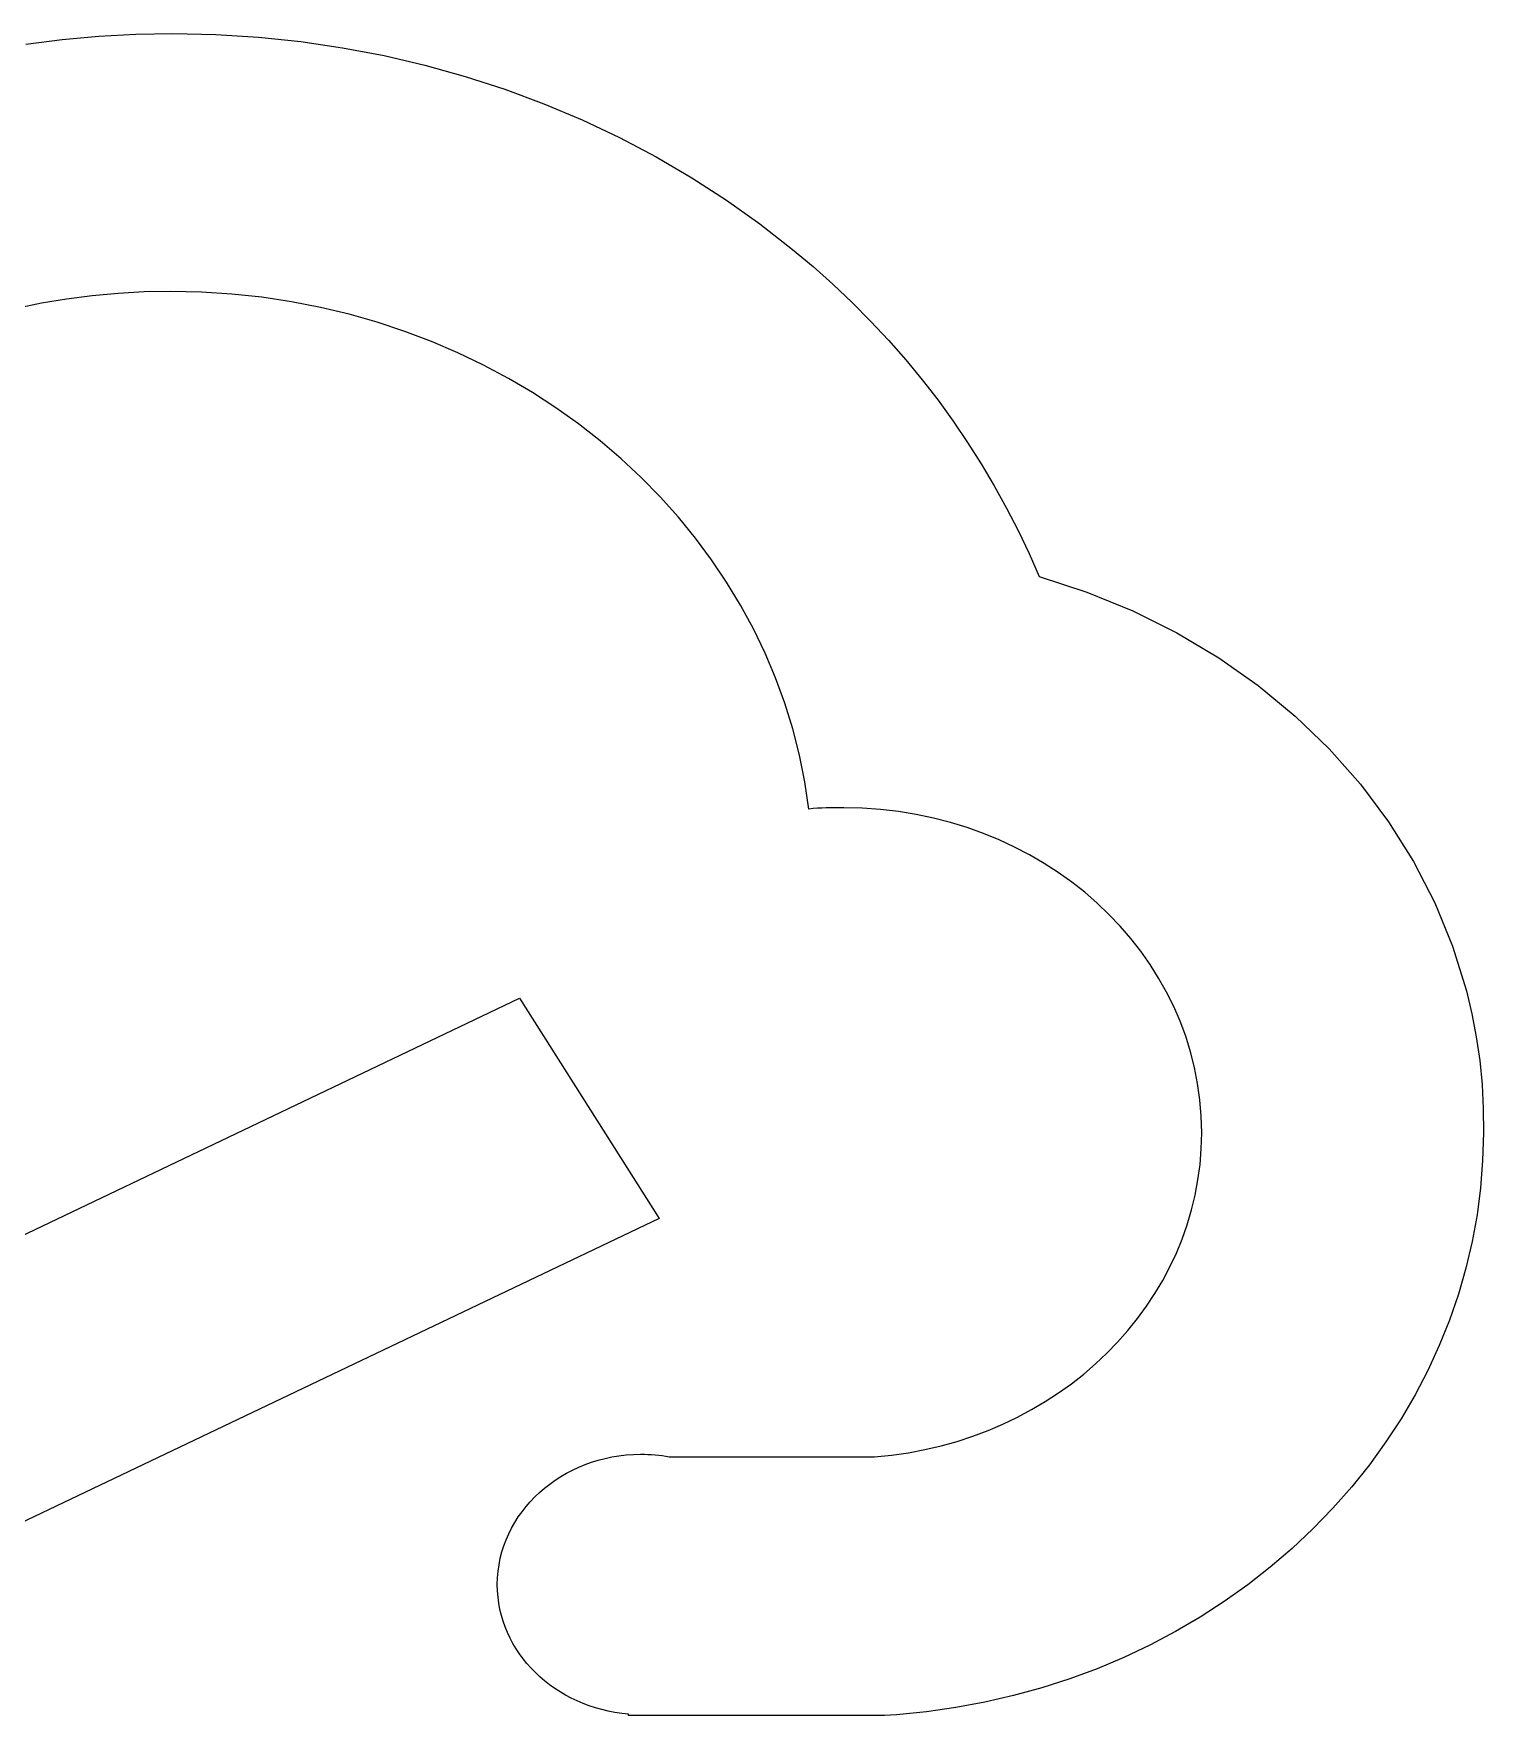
# Model space of a CAD drawing. Header units: millimetres. Extents: x 5 to 293, y -205 to -3.
# Drawn here: x 129.14 to 133.386, y -203.904 to -198.977 of the extents above; entities that cross this region are included whole.
import ezdxf

# ---------------------------------------------------------------- set-up
doc = ezdxf.new("R2010")
doc.units = ezdxf.units.MM
doc.layers.add('BLUETHIRTYONE', color=171, linetype='CONTINUOUS')
doc.layers.add('RED', color=14, linetype='CONTINUOUS')

msp = doc.modelspace()

# ---------------------------------------------------------------- linework, layer by layer
at = {"layer": 'BLUETHIRTYONE', "linetype": 'CONTINUOUS'}
for p, q in [((129.1178, -199.0076), (129.2241, -198.9943)), ((129.2241, -198.9943), (129.3314, -198.9847)), ((129.3314, -198.9847), (129.4395, -198.9789)), ((129.4395, -198.9789), (129.5483, -198.977)), ((129.5483, -198.977), (129.674, -198.9796)), ((129.674, -198.9796), (129.7988, -198.9874)), ((129.7988, -198.9874), (129.9226, -199.0003)), ((129.9226, -199.0003), (130.0452, -199.0183)), ((130.0452, -199.0183), (130.1665, -199.0414)), ((130.1665, -199.0414), (130.2862, -199.0694)), ((130.2862, -199.0694), (130.4042, -199.1022)), ((130.4042, -199.1022), (130.5204, -199.14)), ((130.5204, -199.14), (130.6346, -199.1825)), ((130.6346, -199.1825), (130.7465, -199.2297)), ((130.7465, -199.2297), (130.8561, -199.2816)), ((130.8561, -199.2816), (130.9631, -199.3381)), ((130.9631, -199.3381), (131.0674, -199.3991)), ((131.0674, -199.3991), (131.1689, -199.4647)), ((131.1689, -199.4647), (131.2673, -199.5346)), ((131.2673, -199.5346), (131.3626, -199.609)), ((131.3626, -199.609), (131.4227, -199.6592)), ((131.4227, -199.6592), (131.4808, -199.711)), ((129.3878, -199.738), (129.3119, -199.745)), ((129.4645, -199.7338), (129.3878, -199.738)), ((129.5421, -199.7324), (129.4645, -199.7338)), ((129.6322, -199.7343), (129.5421, -199.7324)), ((129.7212, -199.74), (129.6322, -199.7343)), ((129.809, -199.7494), (129.7212, -199.74)), ((131.4808, -199.711), (131.5371, -199.7643)), ((129.163, -199.7671), (129.0901, -199.782)), ((129.237, -199.7547), (129.163, -199.7671)), ((129.3119, -199.745), (129.237, -199.7547)), ((129.8956, -199.7625), (129.809, -199.7494)), ((129.9808, -199.7791), (129.8956, -199.7625)), ((130.0645, -199.7991), (129.9808, -199.7791)), ((131.5371, -199.7643), (131.5914, -199.8191)), ((130.1466, -199.8225), (130.0645, -199.7991)), ((130.2271, -199.8492), (130.1466, -199.8225)), ((131.5914, -199.8191), (131.6437, -199.8752)), ((130.3058, -199.8791), (130.2271, -199.8492)), ((130.3827, -199.912), (130.3058, -199.8791)), ((131.6437, -199.8752), (131.694, -199.9326)), ((130.4576, -199.948), (130.3827, -199.912)), ((131.694, -199.9326), (131.7424, -199.9913)), ((130.5305, -199.987), (130.4576, -199.948)), ((130.6013, -200.0288), (130.5305, -199.987)), ((130.6698, -200.0733), (130.6013, -200.0288)), ((131.7424, -199.9913), (131.7887, -200.0512)), ((130.7359, -200.1205), (130.6698, -200.0733)), ((131.7887, -200.0512), (131.833, -200.1123)), ((130.7996, -200.1703), (130.7359, -200.1205)), ((131.833, -200.1123), (131.8752, -200.1744)), ((130.8609, -200.2226), (130.7996, -200.1703)), ((131.8752, -200.1744), (131.9154, -200.2377)), ((130.9194, -200.2773), (130.8609, -200.2226)), ((130.9753, -200.3344), (130.9194, -200.2773)), ((131.9154, -200.2377), (131.9535, -200.3019)), ((131.9535, -200.3019), (131.9896, -200.367)), ((131.0284, -200.3937), (130.9753, -200.3344)), ((131.9896, -200.367), (132.0235, -200.433)), ((131.0785, -200.4551), (131.0284, -200.3937)), ((131.1256, -200.5186), (131.0785, -200.4551)), ((132.0235, -200.433), (132.0553, -200.4998)), ((131.1697, -200.5841), (131.1256, -200.5186)), ((132.0553, -200.4998), (132.0849, -200.5674)), ((132.0849, -200.5674), (132.2249, -200.613)), ((131.2105, -200.6515), (131.1697, -200.5841)), ((132.2249, -200.613), (132.3596, -200.6682)), ((131.248, -200.7208), (131.2105, -200.6515)), ((132.3596, -200.6682), (132.4884, -200.7325)), ((131.2822, -200.7917), (131.248, -200.7208)), ((132.4884, -200.7325), (132.6108, -200.8056)), ((131.3129, -200.8643), (131.2822, -200.7917)), ((132.6108, -200.8056), (132.7263, -200.887)), ((131.34, -200.9384), (131.3129, -200.8643)), ((132.7263, -200.887), (132.8342, -200.9762)), ((131.3634, -201.014), (131.34, -200.9384)), ((131.383, -201.091), (131.3634, -201.014)), ((132.8342, -200.9762), (132.9342, -201.0727)), ((131.3988, -201.1693), (131.383, -201.091)), ((132.9342, -201.0727), (133.0257, -201.1762)), ((131.4106, -201.2488), (131.3988, -201.1693)), ((133.0257, -201.1762), (133.1081, -201.2861)), ((131.4231, -201.2476), (131.4106, -201.2488)), ((131.4357, -201.2466), (131.4231, -201.2476)), ((131.4483, -201.2459), (131.4357, -201.2466)), ((131.4609, -201.2455), (131.4483, -201.2459)), ((131.4737, -201.2452), (131.4609, -201.2455)), ((131.4866, -201.2451), (131.4737, -201.2452)), ((131.5129, -201.245), (131.4866, -201.2451)), ((131.5669, -201.2462), (131.5129, -201.245)), ((131.6203, -201.2499), (131.5669, -201.2462)), ((131.6728, -201.256), (131.6203, -201.2499)), ((131.7245, -201.2644), (131.6728, -201.256)), ((131.7753, -201.275), (131.7245, -201.2644)), ((131.8251, -201.2879), (131.7753, -201.275)), ((131.8738, -201.3029), (131.8251, -201.2879)), ((131.9215, -201.3199), (131.8738, -201.3029)), ((133.1081, -201.2861), (133.1808, -201.402)), ((131.9679, -201.339), (131.9215, -201.3199)), ((132.0131, -201.3601), (131.9679, -201.339)), ((132.057, -201.3831), (132.0131, -201.3601)), ((132.0995, -201.4078), (132.057, -201.3831)), ((132.1406, -201.4344), (132.0995, -201.4078)), ((133.1808, -201.402), (133.2434, -201.5235)), ((132.1802, -201.4627), (132.1406, -201.4344)), ((132.2182, -201.4927), (132.1802, -201.4627)), ((132.2545, -201.5242), (132.2182, -201.4927)), ((132.2892, -201.5573), (132.2545, -201.5242)), ((132.3221, -201.5919), (132.2892, -201.5573)), ((133.2434, -201.5235), (133.2954, -201.65)), ((132.3532, -201.6279), (132.3221, -201.5919)), ((132.3823, -201.6653), (132.3532, -201.6279)), ((133.2954, -201.65), (133.3361, -201.7811)), ((132.4095, -201.7039), (132.3823, -201.6653)), ((132.4347, -201.7438), (132.4095, -201.7039)), ((132.4578, -201.7849), (132.4347, -201.7438)), ((128.7717, -202.659), (130.563, -201.803)), ((130.563, -201.803), (130.9721, -202.4483)), ((132.4788, -201.8271), (132.4578, -201.7849)), ((133.3361, -201.7811), (133.3521, -201.8483)), ((132.4975, -201.8704), (132.4788, -201.8271)), ((133.3521, -201.8483), (133.365, -201.9164)), ((132.5139, -201.9146), (132.4975, -201.8704)), ((132.528, -201.9598), (132.5139, -201.9146)), ((133.365, -201.9164), (133.3749, -201.9855)), ((132.5397, -202.0059), (132.528, -201.9598)), ((132.5489, -202.0528), (132.5397, -202.0059)), ((133.3749, -201.9855), (133.3817, -202.0555)), ((132.5555, -202.1004), (132.5489, -202.0528)), ((133.3817, -202.0555), (133.3853, -202.1262)), ((132.5595, -202.1488), (132.5555, -202.1004)), ((132.5609, -202.1978), (132.5595, -202.1488)), ((133.3853, -202.1262), (133.3856, -202.1978)), ((132.5597, -202.2441), (132.5609, -202.1978)), ((133.3856, -202.1978), (133.3835, -202.2783)), ((132.556, -202.2899), (132.5597, -202.2441)), ((132.55, -202.3351), (132.556, -202.2899)), ((133.3835, -202.2783), (133.3773, -202.3583)), ((132.5417, -202.3796), (132.55, -202.3351)), ((132.5312, -202.4234), (132.5417, -202.3796)), ((133.3773, -202.3583), (133.3671, -202.4376)), ((130.9721, -202.4483), (129.0995, -203.3422)), ((132.5185, -202.4664), (132.5312, -202.4234)), ((133.3671, -202.4376), (133.3528, -202.5161)), ((132.5036, -202.5086), (132.5185, -202.4664)), ((132.4866, -202.55), (132.5036, -202.5086)), ((133.3528, -202.5161), (133.3346, -202.5938)), ((132.4467, -202.6298), (132.4677, -202.5904)), ((132.4677, -202.5904), (132.4866, -202.55)), ((133.3346, -202.5938), (133.3125, -202.6704)), ((132.4239, -202.6682), (132.4467, -202.6298)), ((132.3992, -202.7055), (132.4239, -202.6682)), ((133.3125, -202.6704), (133.2865, -202.746)), ((132.3444, -202.7768), (132.3727, -202.7417)), ((132.3727, -202.7417), (132.3992, -202.7055)), ((133.2865, -202.746), (133.2566, -202.8203)), ((132.3145, -202.8106), (132.3444, -202.7768)), ((132.2499, -202.8742), (132.283, -202.8431)), ((132.283, -202.8431), (132.3145, -202.8106)), ((133.2566, -202.8203), (133.2231, -202.8933)), ((132.2152, -202.904), (132.2499, -202.8742)), ((133.2231, -202.8933), (133.1858, -202.9648)), ((132.1416, -202.9592), (132.1791, -202.9324)), ((132.1791, -202.9324), (132.2152, -202.904)), ((132.0626, -203.0083), (132.1028, -202.9846)), ((132.1028, -202.9846), (132.1416, -202.9592)), ((133.1858, -202.9648), (133.1448, -203.0348)), ((131.9787, -203.0508), (132.0213, -203.0304)), ((132.0213, -203.0304), (132.0626, -203.0083)), ((133.1448, -203.0348), (133.1002, -203.1031)), ((131.8446, -203.1013), (131.8903, -203.0863)), ((131.8903, -203.0863), (131.9351, -203.0694)), ((131.9351, -203.0694), (131.9787, -203.0508)), ((130.8753, -203.1411), (130.8965, -203.1396)), ((130.8965, -203.1396), (130.9179, -203.1391)), ((130.9179, -203.1391), (130.9287, -203.1392)), ((130.9287, -203.1392), (130.9394, -203.1395)), ((130.9394, -203.1395), (130.95, -203.14)), ((130.95, -203.14), (130.9604, -203.1408)), ((131.6526, -203.1418), (131.7018, -203.1347)), ((131.7018, -203.1347), (131.7503, -203.1255)), ((131.7503, -203.1255), (131.7979, -203.1144)), ((131.7979, -203.1144), (131.8446, -203.1013)), ((133.1002, -203.1031), (133.052, -203.1696)), ((130.7012, -203.1944), (130.7188, -203.1852)), ((130.7188, -203.1852), (130.7369, -203.1768)), ((130.7369, -203.1768), (130.7554, -203.1691)), ((130.7554, -203.1691), (130.7744, -203.1623)), ((130.7744, -203.1623), (130.7939, -203.1563)), ((130.7939, -203.1563), (130.8137, -203.1512)), ((130.8137, -203.1512), (130.8339, -203.1469)), ((130.8339, -203.1469), (130.8544, -203.1435)), ((130.8544, -203.1435), (130.8753, -203.1411)), ((130.9604, -203.1408), (130.9707, -203.1418)), ((130.9707, -203.1418), (130.981, -203.1431)), ((130.981, -203.1431), (130.9912, -203.1448)), ((130.9912, -203.1448), (131.0014, -203.1467)), ((131.0014, -203.1467), (131.6026, -203.1467)), ((131.6026, -203.1467), (131.6526, -203.1418)), ((133.052, -203.1696), (133.0003, -203.2342)), ((130.6219, -203.2509), (130.6366, -203.2383)), ((130.6366, -203.2383), (130.6518, -203.2263)), ((130.6518, -203.2263), (130.6677, -203.2149)), ((130.6677, -203.2149), (130.6842, -203.2043)), ((130.6842, -203.2043), (130.7012, -203.1944)), ((133.0003, -203.2342), (132.9452, -203.2969)), ((130.5822, -203.2924), (130.5947, -203.278)), ((130.5947, -203.278), (130.608, -203.2641)), ((130.608, -203.2641), (130.6219, -203.2509)), ((130.5493, -203.3388), (130.5595, -203.3228)), ((130.5595, -203.3228), (130.5705, -203.3073)), ((130.5705, -203.3073), (130.5822, -203.2924)), ((132.9452, -203.2969), (132.8866, -203.3574)), ((130.5239, -203.3895), (130.5315, -203.3721)), ((130.5315, -203.3721), (130.54, -203.3552)), ((130.54, -203.3552), (130.5493, -203.3388)), ((132.8866, -203.3574), (132.8254, -203.415)), ((130.5068, -203.4438), (130.5116, -203.4253)), ((130.5116, -203.4253), (130.5173, -203.4072)), ((130.5173, -203.4072), (130.5239, -203.3895)), ((132.8254, -203.415), (132.7617, -203.4698)), ((130.4988, -203.501), (130.5004, -203.4816)), ((130.5004, -203.4816), (130.5031, -203.4625)), ((130.5031, -203.4625), (130.5068, -203.4438)), ((132.7617, -203.4698), (132.6955, -203.5216)), ((130.4982, -203.5206), (130.4988, -203.501)), ((130.4987, -203.5392), (130.4982, -203.5206)), ((132.6955, -203.5216), (132.6271, -203.5704)), ((130.5002, -203.5575), (130.4987, -203.5392)), ((130.5026, -203.5756), (130.5002, -203.5575)), ((130.5059, -203.5935), (130.5026, -203.5756)), ((132.6271, -203.5704), (132.5565, -203.6161)), ((130.5101, -203.611), (130.5059, -203.5935)), ((130.5153, -203.6282), (130.5101, -203.611)), ((130.5212, -203.6451), (130.5153, -203.6282)), ((132.5565, -203.6161), (132.4838, -203.6587)), ((130.528, -203.6616), (130.5212, -203.6451)), ((130.5356, -203.6778), (130.528, -203.6616)), ((130.544, -203.6935), (130.5356, -203.6778)), ((132.4838, -203.6587), (132.4091, -203.6982)), ((130.5532, -203.7089), (130.544, -203.6935)), ((130.5631, -203.7238), (130.5532, -203.7089)), ((130.5737, -203.7383), (130.5631, -203.7238)), ((132.4091, -203.6982), (132.3326, -203.7344)), ((130.585, -203.7523), (130.5737, -203.7383)), ((130.597, -203.7658), (130.585, -203.7523)), ((130.6097, -203.7787), (130.597, -203.7658)), ((130.6229, -203.7912), (130.6097, -203.7787)), ((132.2543, -203.7673), (132.1744, -203.797)), ((132.3326, -203.7344), (132.2543, -203.7673)), ((130.6368, -203.8031), (130.6229, -203.7912)), ((130.6513, -203.8144), (130.6368, -203.8031)), ((130.6663, -203.8252), (130.6513, -203.8144)), ((130.6819, -203.8353), (130.6663, -203.8252)), ((132.093, -203.8233), (132.0102, -203.8461)), ((132.1744, -203.797), (132.093, -203.8233)), ((130.698, -203.8447), (130.6819, -203.8353)), ((130.7146, -203.8536), (130.698, -203.8447)), ((130.7316, -203.8617), (130.7146, -203.8536)), ((130.7491, -203.8692), (130.7316, -203.8617)), ((130.7671, -203.8759), (130.7491, -203.8692)), ((130.7854, -203.8819), (130.7671, -203.8759)), ((131.9262, -203.8655), (131.8409, -203.8813)), ((132.0102, -203.8461), (131.9262, -203.8655)), ((130.8041, -203.8872), (130.7854, -203.8819)), ((130.8232, -203.8916), (130.8041, -203.8872)), ((130.8426, -203.8953), (130.8232, -203.8916)), ((130.8624, -203.8982), (130.8426, -203.8953)), ((130.8824, -203.9002), (130.8624, -203.8982)), ((130.8824, -203.904), (130.8824, -203.9002)), ((131.5964, -203.904), (130.8824, -203.904)), ((131.6319, -203.904), (131.5964, -203.904)), ((131.6674, -203.9021), (131.6319, -203.904)), ((131.7546, -203.8935), (131.6674, -203.9021)), ((131.8409, -203.8813), (131.7546, -203.8935))]:
    msp.add_line(p, q, dxfattribs=at)
at = {"layer": 'RED', "linetype": 'CONTINUOUS'}
for p, q in [((129.1178, -199.0076), (129.2241, -198.9943)), ((129.2241, -198.9943), (129.3314, -198.9847)), ((129.3314, -198.9847), (129.4395, -198.9789)), ((129.4395, -198.9789), (129.5483, -198.977)), ((129.5483, -198.977), (129.674, -198.9796)), ((129.674, -198.9796), (129.7988, -198.9874)), ((129.7988, -198.9874), (129.9226, -199.0003)), ((129.9226, -199.0003), (130.0452, -199.0183)), ((130.0452, -199.0183), (130.1665, -199.0414)), ((130.1665, -199.0414), (130.2862, -199.0694)), ((130.2862, -199.0694), (130.4042, -199.1022)), ((130.4042, -199.1022), (130.5204, -199.14)), ((130.5204, -199.14), (130.6346, -199.1825)), ((130.6346, -199.1825), (130.7465, -199.2297)), ((130.7465, -199.2297), (130.8561, -199.2816)), ((130.8561, -199.2816), (130.9631, -199.3381)), ((130.9631, -199.3381), (131.0674, -199.3991)), ((131.0674, -199.3991), (131.1689, -199.4647)), ((131.1689, -199.4647), (131.2673, -199.5346)), ((131.2673, -199.5346), (131.3626, -199.609)), ((131.3626, -199.609), (131.4227, -199.6592)), ((131.4227, -199.6592), (131.4808, -199.711)), ((129.3878, -199.738), (129.3119, -199.745)), ((129.4645, -199.7338), (129.3878, -199.738)), ((129.5421, -199.7324), (129.4645, -199.7338)), ((129.6322, -199.7343), (129.5421, -199.7324)), ((129.7212, -199.74), (129.6322, -199.7343)), ((129.809, -199.7494), (129.7212, -199.74)), ((131.4808, -199.711), (131.5371, -199.7643)), ((129.163, -199.7671), (129.0901, -199.782)), ((129.237, -199.7547), (129.163, -199.7671)), ((129.3119, -199.745), (129.237, -199.7547)), ((129.8956, -199.7625), (129.809, -199.7494)), ((129.9808, -199.7791), (129.8956, -199.7625)), ((130.0645, -199.7991), (129.9808, -199.7791)), ((131.5371, -199.7643), (131.5914, -199.8191)), ((130.1466, -199.8225), (130.0645, -199.7991)), ((130.2271, -199.8492), (130.1466, -199.8225)), ((131.5914, -199.8191), (131.6437, -199.8752)), ((130.3058, -199.8791), (130.2271, -199.8492)), ((130.3827, -199.912), (130.3058, -199.8791)), ((131.6437, -199.8752), (131.694, -199.9326)), ((130.4576, -199.948), (130.3827, -199.912)), ((131.694, -199.9326), (131.7424, -199.9913)), ((130.5305, -199.987), (130.4576, -199.948)), ((130.6013, -200.0288), (130.5305, -199.987)), ((130.6698, -200.0733), (130.6013, -200.0288)), ((131.7424, -199.9913), (131.7887, -200.0512)), ((130.7359, -200.1205), (130.6698, -200.0733)), ((131.7887, -200.0512), (131.833, -200.1123)), ((130.7996, -200.1703), (130.7359, -200.1205)), ((131.833, -200.1123), (131.8752, -200.1744)), ((130.8609, -200.2226), (130.7996, -200.1703)), ((131.8752, -200.1744), (131.9154, -200.2377)), ((130.9194, -200.2773), (130.8609, -200.2226)), ((130.9753, -200.3344), (130.9194, -200.2773)), ((131.9154, -200.2377), (131.9535, -200.3019)), ((131.9535, -200.3019), (131.9896, -200.367)), ((131.0284, -200.3937), (130.9753, -200.3344)), ((131.9896, -200.367), (132.0235, -200.433)), ((131.0785, -200.4551), (131.0284, -200.3937)), ((131.1256, -200.5186), (131.0785, -200.4551)), ((132.0235, -200.433), (132.0553, -200.4998)), ((131.1697, -200.5841), (131.1256, -200.5186)), ((132.0553, -200.4998), (132.0849, -200.5674)), ((132.0849, -200.5674), (132.2249, -200.613)), ((131.2105, -200.6515), (131.1697, -200.5841)), ((132.2249, -200.613), (132.3596, -200.6682)), ((131.248, -200.7208), (131.2105, -200.6515)), ((132.3596, -200.6682), (132.4884, -200.7325)), ((131.2822, -200.7917), (131.248, -200.7208)), ((132.4884, -200.7325), (132.6108, -200.8056)), ((131.3129, -200.8643), (131.2822, -200.7917)), ((132.6108, -200.8056), (132.7263, -200.887)), ((131.34, -200.9384), (131.3129, -200.8643)), ((132.7263, -200.887), (132.8342, -200.9762)), ((131.3634, -201.014), (131.34, -200.9384)), ((131.383, -201.091), (131.3634, -201.014)), ((132.8342, -200.9762), (132.9342, -201.0727)), ((131.3988, -201.1693), (131.383, -201.091)), ((132.9342, -201.0727), (133.0257, -201.1762)), ((131.4106, -201.2488), (131.3988, -201.1693)), ((133.0257, -201.1762), (133.1081, -201.2861)), ((131.4231, -201.2476), (131.4106, -201.2488)), ((131.4357, -201.2466), (131.4231, -201.2476)), ((131.4483, -201.2459), (131.4357, -201.2466)), ((131.4609, -201.2455), (131.4483, -201.2459)), ((131.4737, -201.2452), (131.4609, -201.2455)), ((131.4866, -201.2451), (131.4737, -201.2452)), ((131.5129, -201.245), (131.4866, -201.2451)), ((131.5669, -201.2462), (131.5129, -201.245)), ((131.6203, -201.2499), (131.5669, -201.2462)), ((131.6728, -201.256), (131.6203, -201.2499)), ((131.7245, -201.2644), (131.6728, -201.256)), ((131.7753, -201.275), (131.7245, -201.2644)), ((131.8251, -201.2879), (131.7753, -201.275)), ((131.8738, -201.3029), (131.8251, -201.2879)), ((131.9215, -201.3199), (131.8738, -201.3029)), ((133.1081, -201.2861), (133.1808, -201.402)), ((131.9679, -201.339), (131.9215, -201.3199)), ((132.0131, -201.3601), (131.9679, -201.339)), ((132.057, -201.3831), (132.0131, -201.3601)), ((132.0995, -201.4078), (132.057, -201.3831)), ((132.1406, -201.4344), (132.0995, -201.4078)), ((133.1808, -201.402), (133.2434, -201.5235)), ((132.1802, -201.4627), (132.1406, -201.4344)), ((132.2182, -201.4927), (132.1802, -201.4627)), ((132.2545, -201.5242), (132.2182, -201.4927)), ((132.2892, -201.5573), (132.2545, -201.5242)), ((132.3221, -201.5919), (132.2892, -201.5573)), ((133.2434, -201.5235), (133.2954, -201.65)), ((132.3532, -201.6279), (132.3221, -201.5919)), ((132.3823, -201.6653), (132.3532, -201.6279)), ((133.2954, -201.65), (133.3361, -201.7811)), ((132.4095, -201.7039), (132.3823, -201.6653)), ((132.4347, -201.7438), (132.4095, -201.7039)), ((132.4578, -201.7849), (132.4347, -201.7438)), ((128.7717, -202.659), (130.563, -201.803)), ((130.563, -201.803), (130.9721, -202.4483)), ((132.4788, -201.8271), (132.4578, -201.7849)), ((133.3361, -201.7811), (133.3521, -201.8483)), ((132.4975, -201.8704), (132.4788, -201.8271)), ((133.3521, -201.8483), (133.365, -201.9164)), ((132.5139, -201.9146), (132.4975, -201.8704)), ((132.528, -201.9598), (132.5139, -201.9146)), ((133.365, -201.9164), (133.3749, -201.9855)), ((132.5397, -202.0059), (132.528, -201.9598)), ((132.5489, -202.0528), (132.5397, -202.0059)), ((133.3749, -201.9855), (133.3817, -202.0555)), ((132.5555, -202.1004), (132.5489, -202.0528)), ((133.3817, -202.0555), (133.3853, -202.1262)), ((132.5595, -202.1488), (132.5555, -202.1004)), ((132.5609, -202.1978), (132.5595, -202.1488)), ((133.3853, -202.1262), (133.3856, -202.1978)), ((132.5597, -202.2441), (132.5609, -202.1978)), ((133.3856, -202.1978), (133.3835, -202.2783)), ((132.556, -202.2899), (132.5597, -202.2441)), ((132.55, -202.3351), (132.556, -202.2899)), ((133.3835, -202.2783), (133.3773, -202.3583)), ((132.5417, -202.3796), (132.55, -202.3351)), ((132.5312, -202.4234), (132.5417, -202.3796)), ((133.3773, -202.3583), (133.3671, -202.4376)), ((130.9721, -202.4483), (129.0995, -203.3422)), ((132.5185, -202.4664), (132.5312, -202.4234)), ((133.3671, -202.4376), (133.3528, -202.5161)), ((132.5036, -202.5086), (132.5185, -202.4664)), ((132.4866, -202.55), (132.5036, -202.5086)), ((133.3528, -202.5161), (133.3346, -202.5938)), ((132.4467, -202.6298), (132.4677, -202.5904)), ((132.4677, -202.5904), (132.4866, -202.55)), ((133.3346, -202.5938), (133.3125, -202.6704)), ((132.4239, -202.6682), (132.4467, -202.6298)), ((132.3992, -202.7055), (132.4239, -202.6682)), ((133.3125, -202.6704), (133.2865, -202.746)), ((132.3444, -202.7768), (132.3727, -202.7417)), ((132.3727, -202.7417), (132.3992, -202.7055)), ((133.2865, -202.746), (133.2566, -202.8203)), ((132.3145, -202.8106), (132.3444, -202.7768)), ((132.2499, -202.8742), (132.283, -202.8431)), ((132.283, -202.8431), (132.3145, -202.8106)), ((133.2566, -202.8203), (133.2231, -202.8933)), ((132.2152, -202.904), (132.2499, -202.8742)), ((133.2231, -202.8933), (133.1858, -202.9648)), ((132.1416, -202.9592), (132.1791, -202.9324)), ((132.1791, -202.9324), (132.2152, -202.904)), ((132.0626, -203.0083), (132.1028, -202.9846)), ((132.1028, -202.9846), (132.1416, -202.9592)), ((133.1858, -202.9648), (133.1448, -203.0348)), ((131.9787, -203.0508), (132.0213, -203.0304)), ((132.0213, -203.0304), (132.0626, -203.0083)), ((133.1448, -203.0348), (133.1002, -203.1031)), ((131.8446, -203.1013), (131.8903, -203.0863)), ((131.8903, -203.0863), (131.9351, -203.0694)), ((131.9351, -203.0694), (131.9787, -203.0508)), ((130.8753, -203.1411), (130.8965, -203.1396)), ((130.8965, -203.1396), (130.9179, -203.1391)), ((130.9179, -203.1391), (130.9287, -203.1392)), ((130.9287, -203.1392), (130.9394, -203.1395)), ((130.9394, -203.1395), (130.95, -203.14)), ((130.95, -203.14), (130.9604, -203.1408)), ((131.6526, -203.1418), (131.7018, -203.1347)), ((131.7018, -203.1347), (131.7503, -203.1255)), ((131.7503, -203.1255), (131.7979, -203.1144)), ((131.7979, -203.1144), (131.8446, -203.1013)), ((133.1002, -203.1031), (133.052, -203.1696)), ((130.7012, -203.1944), (130.7188, -203.1852)), ((130.7188, -203.1852), (130.7369, -203.1768)), ((130.7369, -203.1768), (130.7554, -203.1691)), ((130.7554, -203.1691), (130.7744, -203.1623)), ((130.7744, -203.1623), (130.7939, -203.1563)), ((130.7939, -203.1563), (130.8137, -203.1512)), ((130.8137, -203.1512), (130.8339, -203.1469)), ((130.8339, -203.1469), (130.8544, -203.1435)), ((130.8544, -203.1435), (130.8753, -203.1411)), ((130.9604, -203.1408), (130.9707, -203.1418)), ((130.9707, -203.1418), (130.981, -203.1431)), ((130.981, -203.1431), (130.9912, -203.1448)), ((130.9912, -203.1448), (131.0014, -203.1467)), ((131.0014, -203.1467), (131.6026, -203.1467)), ((131.6026, -203.1467), (131.6526, -203.1418)), ((133.052, -203.1696), (133.0003, -203.2342)), ((130.6219, -203.2509), (130.6366, -203.2383)), ((130.6366, -203.2383), (130.6518, -203.2263)), ((130.6518, -203.2263), (130.6677, -203.2149)), ((130.6677, -203.2149), (130.6842, -203.2043)), ((130.6842, -203.2043), (130.7012, -203.1944)), ((133.0003, -203.2342), (132.9452, -203.2969)), ((130.5822, -203.2924), (130.5947, -203.278)), ((130.5947, -203.278), (130.608, -203.2641)), ((130.608, -203.2641), (130.6219, -203.2509)), ((130.5493, -203.3388), (130.5595, -203.3228)), ((130.5595, -203.3228), (130.5705, -203.3073)), ((130.5705, -203.3073), (130.5822, -203.2924)), ((132.9452, -203.2969), (132.8866, -203.3574)), ((130.5239, -203.3895), (130.5315, -203.3721)), ((130.5315, -203.3721), (130.54, -203.3552)), ((130.54, -203.3552), (130.5493, -203.3388)), ((132.8866, -203.3574), (132.8254, -203.415)), ((130.5068, -203.4438), (130.5116, -203.4253)), ((130.5116, -203.4253), (130.5173, -203.4072)), ((130.5173, -203.4072), (130.5239, -203.3895)), ((132.8254, -203.415), (132.7617, -203.4698)), ((130.4988, -203.501), (130.5004, -203.4816)), ((130.5004, -203.4816), (130.5031, -203.4625)), ((130.5031, -203.4625), (130.5068, -203.4438)), ((132.7617, -203.4698), (132.6955, -203.5216)), ((130.4982, -203.5206), (130.4988, -203.501)), ((130.4987, -203.5392), (130.4982, -203.5206)), ((132.6955, -203.5216), (132.6271, -203.5704)), ((130.5002, -203.5575), (130.4987, -203.5392)), ((130.5026, -203.5756), (130.5002, -203.5575)), ((130.5059, -203.5935), (130.5026, -203.5756)), ((132.6271, -203.5704), (132.5565, -203.6161)), ((130.5101, -203.611), (130.5059, -203.5935)), ((130.5153, -203.6282), (130.5101, -203.611)), ((130.5212, -203.6451), (130.5153, -203.6282)), ((132.5565, -203.6161), (132.4838, -203.6587)), ((130.528, -203.6616), (130.5212, -203.6451)), ((130.5356, -203.6778), (130.528, -203.6616)), ((130.544, -203.6935), (130.5356, -203.6778)), ((132.4838, -203.6587), (132.4091, -203.6982)), ((130.5532, -203.7089), (130.544, -203.6935)), ((130.5631, -203.7238), (130.5532, -203.7089)), ((130.5737, -203.7383), (130.5631, -203.7238)), ((132.4091, -203.6982), (132.3326, -203.7344)), ((130.585, -203.7523), (130.5737, -203.7383)), ((130.597, -203.7658), (130.585, -203.7523)), ((130.6097, -203.7787), (130.597, -203.7658)), ((130.6229, -203.7912), (130.6097, -203.7787)), ((132.2543, -203.7673), (132.1744, -203.797)), ((132.3326, -203.7344), (132.2543, -203.7673)), ((130.6368, -203.8031), (130.6229, -203.7912)), ((130.6513, -203.8144), (130.6368, -203.8031)), ((130.6663, -203.8252), (130.6513, -203.8144)), ((130.6819, -203.8353), (130.6663, -203.8252)), ((132.093, -203.8233), (132.0102, -203.8461)), ((132.1744, -203.797), (132.093, -203.8233)), ((130.698, -203.8447), (130.6819, -203.8353)), ((130.7146, -203.8536), (130.698, -203.8447)), ((130.7316, -203.8617), (130.7146, -203.8536)), ((130.7491, -203.8692), (130.7316, -203.8617)), ((130.7671, -203.8759), (130.7491, -203.8692)), ((130.7854, -203.8819), (130.7671, -203.8759)), ((131.9262, -203.8655), (131.8409, -203.8813)), ((132.0102, -203.8461), (131.9262, -203.8655)), ((130.8041, -203.8872), (130.7854, -203.8819)), ((130.8232, -203.8916), (130.8041, -203.8872)), ((130.8426, -203.8953), (130.8232, -203.8916)), ((130.8624, -203.8982), (130.8426, -203.8953)), ((130.8824, -203.9002), (130.8624, -203.8982)), ((130.8824, -203.904), (130.8824, -203.9002)), ((131.5964, -203.904), (130.8824, -203.904)), ((131.6319, -203.904), (131.5964, -203.904)), ((131.6674, -203.9021), (131.6319, -203.904)), ((131.7546, -203.8935), (131.6674, -203.9021)), ((131.8409, -203.8813), (131.7546, -203.8935))]:
    msp.add_line(p, q, dxfattribs=at)

doc.saveas('drawing.dxf')
